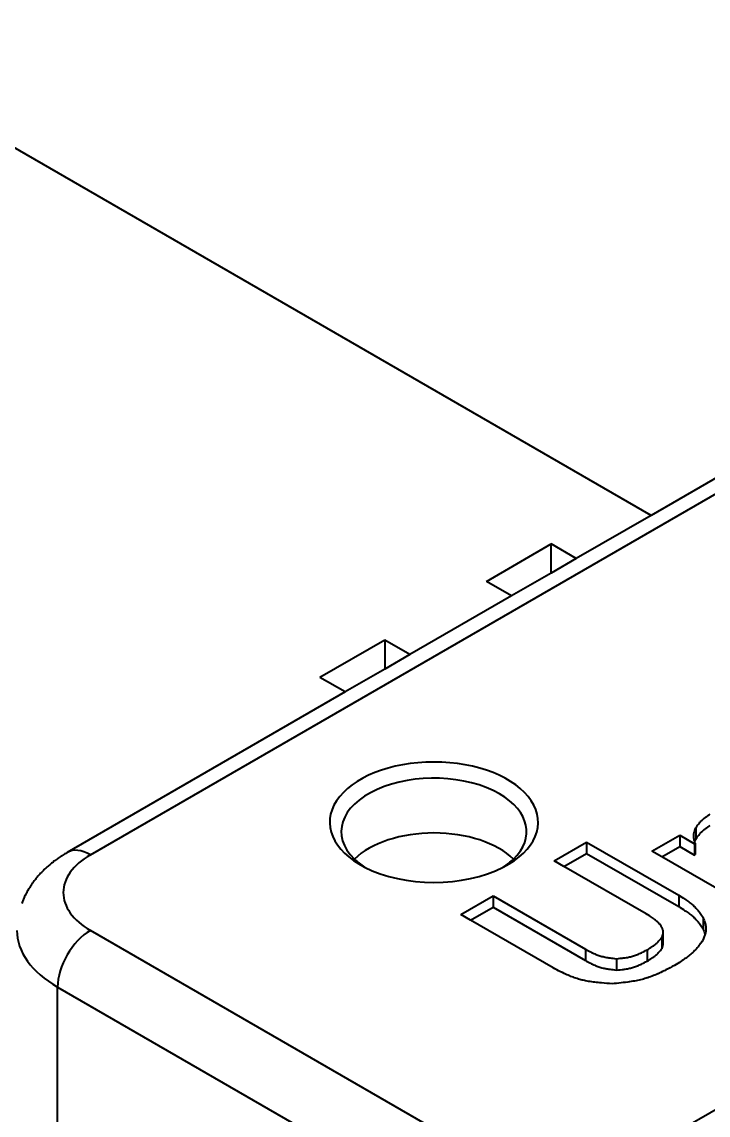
# Model space of a CAD drawing. Header units: millimetres. Extents: x 15 to 415, y 5 to 292.
# Drawn here: x 279.25 to 294.07, y 139.85 to 163.45 of the extents above; entities that cross this region are included whole.
import ezdxf

# ---------------------------------------------------------------- set-up
doc = ezdxf.new("R2010")
doc.units = ezdxf.units.MM
doc.layers.add('Geometries', color=7, linetype='Continuous')

msp = doc.modelspace()

# ---------------------------------------------------------------- linework, layer by layer
at = {"layer": 'Geometries', "linetype": 'Continuous', "lineweight": 40}
for p, q in [((292.835, 152.794), (274.382, 163.448)), ((280.73, 145.467), (298.693, 155.838)), ((298.193, 155.887), (292.835, 152.794)), ((292.835, 152.794), (291.22, 151.861)), ((289.279, 151.369), (290.676, 152.176)), ((290.676, 151.547), (290.676, 152.176)), ((291.22, 151.861), (290.676, 152.176)), ((291.22, 151.861), (290.676, 151.547)), ((290.676, 151.547), (289.824, 151.055)), ((289.824, 151.055), (289.279, 151.369)), ((289.824, 151.055), (287.63, 149.789)), ((287.085, 150.103), (285.686, 149.295)), ((287.63, 149.789), (287.085, 150.103)), ((287.085, 150.103), (287.085, 149.474)), ((287.63, 149.789), (287.085, 149.474)), ((287.085, 149.474), (286.231, 148.981)), ((286.231, 148.981), (285.686, 149.295)), ((286.231, 148.981), (280.23, 145.516)), ((292.852, 145.544), (293.454, 145.892)), ((293.454, 145.892), (293.454, 145.647)), ((293.454, 145.892), (293.775, 145.706)), ((293.804, 146.05), (293.804, 145.805)), ((290.74, 145.338), (291.439, 145.742)), ((291.439, 145.742), (293.432, 144.592)), ((291.439, 145.742), (291.439, 145.497)), ((293.064, 145.422), (293.454, 145.647)), ((293.454, 145.647), (293.775, 145.461)), ((293.775, 145.706), (293.788, 145.714)), ((293.775, 145.706), (293.775, 145.461)), ((293.788, 145.714), (293.788, 145.469)), ((290.952, 145.216), (291.439, 145.497)), ((291.439, 145.497), (293.432, 144.347)), ((293.064, 145.422), (292.852, 145.544)), ((295.156, 144.214), (293.064, 145.422)), ((293.775, 145.461), (293.788, 145.469)), ((290.952, 145.216), (290.74, 145.338)), ((292.732, 144.188), (290.952, 145.216)), ((288.725, 144.175), (289.425, 144.579)), ((289.425, 144.579), (291.417, 143.429)), ((289.425, 144.579), (289.425, 144.334)), ((293.432, 144.592), (293.432, 144.347)), ((288.938, 144.053), (289.425, 144.334)), ((289.425, 144.334), (291.417, 143.184)), ((301.58, 144.21), (292.244, 138.819)), ((288.938, 144.053), (288.725, 144.175)), ((290.718, 143.025), (288.938, 144.053)), ((293.96, 144.11), (293.96, 143.865)), ((289.416, 138.819), (280.73, 143.834)), ((293.099, 143.554), (293.099, 143.799)), ((293.066, 143.681), (293.066, 143.436)), ((293.946, 143.614), (293.937, 143.595)), ((291.417, 143.429), (291.417, 143.184)), ((292.75, 143.416), (292.75, 143.171)), ((292.09, 143.223), (292.09, 142.978)), ((280.023, 142.609), (288.708, 137.595)), ((280.023, 125.743), (280.023, 142.609))]:
    msp.add_line(p, q, dxfattribs=at)
at = {"layer": 'Geometries', "linetype": 'Continuous', "lineweight": 40, "flags": 128}
for points in [[(294.01, 146.275), (294.012, 146.277), (294.037, 146.294), (294.062, 146.311), (294.088, 146.328), (294.113, 146.344)], [(293.804, 146.05), (293.821, 146.076), (293.839, 146.103), (293.851, 146.12), (293.864, 146.137), (293.877, 146.154), (293.888, 146.167), (293.899, 146.18), (293.911, 146.193), (293.923, 146.205), (293.936, 146.217), (293.95, 146.23), (293.965, 146.242), (293.98, 146.254), (293.996, 146.265), (294.01, 146.275)], [(293.804, 145.805), (293.821, 145.831), (293.839, 145.858), (293.851, 145.875), (293.864, 145.892), (293.877, 145.909), (293.888, 145.922), (293.899, 145.935), (293.911, 145.948), (293.923, 145.96), (293.936, 145.972), (293.95, 145.985), (293.965, 145.997), (293.98, 146.009), (293.996, 146.02), (294.012, 146.032), (294.037, 146.049), (294.062, 146.066), (294.088, 146.083), (294.113, 146.099)], [(293.756, 145.871), (293.756, 145.883), (293.757, 145.896), (293.759, 145.909), (293.761, 145.923), (293.764, 145.936), (293.768, 145.95), (293.772, 145.963), (293.776, 145.976), (293.782, 145.995), (293.789, 146.013), (293.796, 146.031), (293.804, 146.05)], [(293.78, 145.742), (293.777, 145.752), (293.772, 145.771), (293.767, 145.79), (293.763, 145.809), (293.76, 145.823), (293.758, 145.838), (293.757, 145.853), (293.756, 145.868), (293.756, 145.871)], [(293.78, 145.742), (293.782, 145.75), (293.789, 145.768), (293.796, 145.786), (293.804, 145.805)], [(293.788, 145.714), (293.782, 145.733), (293.78, 145.742)], [(280.23, 145.516), (280.218, 145.509), (280.197, 145.497), (280.177, 145.485), (280.156, 145.472), (280.136, 145.459), (280.116, 145.447), (280.096, 145.434), (280.076, 145.42), (280.056, 145.407), (280.037, 145.394), (280.017, 145.38), (279.998, 145.367), (279.979, 145.353), (279.96, 145.339), (279.942, 145.325), (279.923, 145.31), (279.905, 145.296), (279.887, 145.282), (279.869, 145.267), (279.852, 145.252), (279.834, 145.237), (279.817, 145.223), (279.8, 145.207), (279.783, 145.192), (279.766, 145.177), (279.75, 145.162), (279.734, 145.146), (279.718, 145.13), (279.702, 145.115), (279.686, 145.099), (279.671, 145.083), (279.656, 145.067), (279.641, 145.051), (279.626, 145.035), (279.611, 145.018), (279.597, 145.002), (279.583, 144.985), (279.569, 144.969), (279.555, 144.952), (279.542, 144.935), (279.529, 144.918), (279.516, 144.901), (279.503, 144.884), (279.49, 144.867), (279.478, 144.85), (279.466, 144.833), (279.454, 144.816), (279.442, 144.798), (279.431, 144.781), (279.42, 144.763), (279.409, 144.746), (279.398, 144.728), (279.388, 144.71), (279.377, 144.692), (279.367, 144.674), (279.357, 144.656), (279.348, 144.638), (279.338, 144.62), (279.329, 144.602), (279.32, 144.584), (279.311, 144.566), (279.303, 144.547), (279.294, 144.529), (279.286, 144.511), (279.278, 144.492), (279.271, 144.474), (279.263, 144.455), (279.256, 144.437), (279.249, 144.418)], [(293.432, 144.592), (293.465, 144.571), (293.499, 144.55), (293.533, 144.528), (293.558, 144.512), (293.582, 144.496), (293.607, 144.479), (293.631, 144.463), (293.652, 144.447), (293.672, 144.432), (293.692, 144.417), (293.712, 144.401), (293.731, 144.385), (293.749, 144.369), (293.767, 144.352), (293.784, 144.335), (293.802, 144.317), (293.818, 144.299), (293.834, 144.281), (293.849, 144.262), (293.864, 144.244), (293.879, 144.225), (293.893, 144.206), (293.906, 144.187), (293.924, 144.161), (293.942, 144.136), (293.96, 144.11)], [(293.432, 144.347), (293.465, 144.326), (293.499, 144.305), (293.533, 144.283), (293.558, 144.267), (293.582, 144.251), (293.607, 144.234), (293.631, 144.218), (293.652, 144.203), (293.672, 144.187), (293.692, 144.172), (293.712, 144.156), (293.731, 144.14), (293.749, 144.124), (293.767, 144.107), (293.784, 144.09), (293.802, 144.072), (293.818, 144.054), (293.834, 144.036), (293.849, 144.017), (293.864, 143.999), (293.879, 143.98), (293.893, 143.961), (293.906, 143.942), (293.924, 143.916), (293.942, 143.891), (293.96, 143.865)], [(293.055, 143.927), (293.038, 143.946), (293.021, 143.966), (293.004, 143.985), (292.986, 144.004), (292.973, 144.016), (292.961, 144.029), (292.947, 144.041), (292.933, 144.053), (292.919, 144.065), (292.904, 144.077), (292.884, 144.091), (292.864, 144.106), (292.842, 144.12), (292.821, 144.134), (292.792, 144.152), (292.762, 144.17), (292.732, 144.188)], [(293.96, 144.11), (293.97, 144.082), (293.98, 144.053), (293.99, 144.025), (293.997, 144.004), (294.003, 143.982), (294.008, 143.961), (294.013, 143.939), (294.015, 143.925), (294.017, 143.91), (294.019, 143.896), (294.02, 143.882), (294.02, 143.867), (294.02, 143.866)], [(293.068, 143.901), (293.062, 143.914), (293.055, 143.927)], [(293.066, 143.681), (293.072, 143.695), (293.078, 143.709), (293.083, 143.723), (293.088, 143.737), (293.092, 143.751), (293.095, 143.761), (293.097, 143.772), (293.098, 143.783), (293.099, 143.794), (293.099, 143.799)], [(293.099, 143.799), (293.099, 143.805), (293.098, 143.815), (293.097, 143.824), (293.095, 143.834), (293.092, 143.844), (293.089, 143.854), (293.085, 143.864), (293.081, 143.873), (293.075, 143.887), (293.069, 143.9), (293.068, 143.901)], [(294, 143.747), (293.997, 143.739), (293.991, 143.72), (293.983, 143.699), (293.974, 143.678), (293.966, 143.658), (293.952, 143.626), (293.946, 143.614)], [(293.96, 143.865), (293.97, 143.837), (293.98, 143.808), (293.99, 143.78), (293.997, 143.759), (294, 143.747)], [(294.02, 143.866), (294.02, 143.853), (294.019, 143.838), (294.017, 143.824), (294.015, 143.81), (294.012, 143.795), (294.008, 143.776), (294.003, 143.758), (294, 143.747)], [(292.75, 143.416), (292.776, 143.432), (292.802, 143.448), (292.827, 143.464), (292.852, 143.48), (292.869, 143.49), (292.885, 143.502), (292.9, 143.513), (292.916, 143.524), (292.931, 143.536), (292.945, 143.548), (292.959, 143.56), (292.973, 143.573), (292.986, 143.586), (292.998, 143.6), (293.01, 143.613), (293.025, 143.63), (293.039, 143.647), (293.052, 143.664), (293.066, 143.681)], [(293.066, 143.436), (293.072, 143.45), (293.078, 143.464), (293.083, 143.478), (293.088, 143.492), (293.092, 143.506), (293.095, 143.517), (293.097, 143.527), (293.098, 143.538), (293.099, 143.549), (293.099, 143.554)], [(293.912, 143.562), (293.903, 143.55), (293.885, 143.527), (293.867, 143.505), (293.849, 143.482), (293.831, 143.46), (293.812, 143.438), (293.792, 143.416), (293.774, 143.397), (293.756, 143.378), (293.736, 143.359), (293.716, 143.34), (293.696, 143.322), (293.674, 143.304), (293.652, 143.286), (293.629, 143.268), (293.606, 143.251), (293.582, 143.234), (293.558, 143.217), (293.533, 143.2), (293.507, 143.183), (293.482, 143.167), (293.446, 143.144), (293.41, 143.121), (293.374, 143.099), (293.338, 143.077)], [(293.937, 143.595), (293.92, 143.572), (293.912, 143.562)], [(291.417, 143.429), (291.444, 143.414), (291.472, 143.399), (291.499, 143.385), (291.527, 143.37), (291.55, 143.359), (291.573, 143.348), (291.596, 143.337), (291.62, 143.326), (291.645, 143.316), (291.665, 143.308), (291.686, 143.3), (291.708, 143.292), (291.73, 143.285), (291.752, 143.279), (291.775, 143.273), (291.798, 143.267), (291.821, 143.262), (291.846, 143.257), (291.872, 143.252), (291.898, 143.248), (291.924, 143.244), (291.951, 143.24), (291.979, 143.236), (292.007, 143.233), (292.048, 143.228), (292.09, 143.223)], [(292.09, 143.223), (292.129, 143.227), (292.169, 143.231), (292.208, 143.235), (292.231, 143.238), (292.255, 143.241), (292.278, 143.244), (292.301, 143.247), (292.324, 143.251), (292.347, 143.255), (292.37, 143.26), (292.393, 143.265), (292.415, 143.27), (292.436, 143.276), (292.458, 143.283), (292.48, 143.29), (292.501, 143.297), (292.522, 143.305), (292.542, 143.313), (292.564, 143.322), (292.586, 143.332), (292.607, 143.342), (292.628, 143.352), (292.648, 143.363), (292.683, 143.38), (292.716, 143.398), (292.75, 143.416)], [(292.75, 143.171), (292.776, 143.187), (292.802, 143.203), (292.827, 143.219), (292.852, 143.235), (292.869, 143.246), (292.885, 143.257), (292.9, 143.268), (292.916, 143.279), (292.931, 143.291), (292.945, 143.303), (292.959, 143.315), (292.973, 143.328), (292.986, 143.341), (292.998, 143.355), (293.01, 143.368), (293.025, 143.385), (293.039, 143.402), (293.052, 143.419), (293.066, 143.436)], [(291.417, 143.184), (291.444, 143.169), (291.472, 143.155), (291.499, 143.14), (291.527, 143.125), (291.55, 143.114), (291.573, 143.103), (291.596, 143.092), (291.62, 143.081), (291.645, 143.071), (291.665, 143.063), (291.686, 143.055), (291.708, 143.048), (291.73, 143.04), (291.752, 143.034), (291.775, 143.028), (291.798, 143.022), (291.821, 143.017), (291.846, 143.012), (291.864, 143.008)], [(292.224, 142.992), (292.231, 142.993), (292.255, 142.996), (292.278, 142.999), (292.301, 143.002), (292.324, 143.006), (292.347, 143.01), (292.37, 143.015), (292.393, 143.02), (292.415, 143.025), (292.436, 143.031), (292.458, 143.038), (292.48, 143.045), (292.501, 143.052), (292.522, 143.06), (292.542, 143.068), (292.564, 143.078), (292.586, 143.087), (292.607, 143.097), (292.628, 143.107), (292.648, 143.118), (292.683, 143.135), (292.716, 143.153), (292.75, 143.171)], [(293.338, 143.077), (293.293, 143.052), (293.247, 143.028), (293.206, 143.006)], [(291.08, 142.851), (291.075, 142.853), (291.046, 142.865), (291.018, 142.877), (290.989, 142.89), (290.961, 142.903), (290.92, 142.922), (290.879, 142.942), (290.839, 142.963), (290.798, 142.984), (290.758, 143.004), (290.718, 143.025)], [(291.616, 142.714), (291.589, 142.718), (291.555, 142.723), (291.521, 142.728), (291.487, 142.733), (291.454, 142.739), (291.421, 142.746), (291.395, 142.751), (291.369, 142.757), (291.344, 142.763), (291.319, 142.769), (291.295, 142.776), (291.266, 142.784), (291.239, 142.793), (291.211, 142.802), (291.184, 142.811), (291.157, 142.821), (291.13, 142.831), (291.103, 142.841), (291.08, 142.851)], [(291.864, 143.008), (291.872, 143.007), (291.898, 143.003), (291.924, 142.999), (291.951, 142.995), (291.979, 142.991), (292.007, 142.988), (292.048, 142.983), (292.09, 142.978)], [(292.09, 142.978), (292.129, 142.982), (292.169, 142.986), (292.208, 142.99), (292.224, 142.992)], [(292.75, 142.808), (292.73, 142.801), (292.7, 142.792), (292.669, 142.784), (292.639, 142.776), (292.607, 142.768), (292.576, 142.761), (292.544, 142.754), (292.512, 142.748), (292.476, 142.741), (292.44, 142.735), (292.405, 142.729)], [(292.987, 142.899), (292.979, 142.895), (292.949, 142.882), (292.918, 142.869), (292.887, 142.857), (292.856, 142.845), (292.825, 142.833), (292.794, 142.822), (292.762, 142.812), (292.75, 142.808)], [(293.124, 142.964), (293.119, 142.962), (293.083, 142.944), (293.046, 142.926), (293.009, 142.909), (292.987, 142.899)], [(293.206, 143.006), (293.202, 143.004), (293.156, 142.98), (293.124, 142.964)], [(291.676, 142.707), (291.659, 142.709), (291.624, 142.714), (291.616, 142.714)], [(291.992, 142.68), (291.935, 142.685), (291.878, 142.689), (291.821, 142.694), (291.764, 142.699), (291.729, 142.702), (291.694, 142.706), (291.676, 142.707)], [(292.36, 142.723), (292.33, 142.718), (292.282, 142.712), (292.234, 142.706), (292.186, 142.701), (292.138, 142.695), (292.089, 142.69), (292.041, 142.685), (291.992, 142.68)], [(292.405, 142.729), (292.403, 142.729), (292.367, 142.724), (292.36, 142.723)]]:
    msp.add_lwpolyline(points, dxfattribs=at)
at = {"layer": 'Geometries', "linetype": 'Continuous', "lineweight": 40}
for centre, major_axis, start_param, end_param in [((288.147, 146.17), (-2.25, 0), 2.298928, 7.125851), ((288.147, 145.966), (2, 0), 0.785398, 3.679864), ((288.147, 145.966), (2, 0), 5.744914, 7.068583), ((288.147, 144.782), (2, 0), 0.538271, 2.603321), ((282.144, 144.65), (2, 0), 2.356194, 3.926991), ((280.73, 144.65), (-0.5, 0.866), 5.497787, 6.283208), ((288.147, 145.966), (2, 0), 3.679864, 3.866338), ((288.147, 146.17), (-2.25, 0), 0.842665, 2.298928), ((288.147, 145.966), (2, 0), 5.55844, 5.744914), ((282.144, 143.834), (-3, 0), 6.283185, 7.068583), ((280.73, 143.017), (-0.5, -0.866), 3.926991, 5.497787)]:
    msp.add_ellipse(centre, major_axis=major_axis, ratio=0.57735, start_param=start_param, end_param=end_param, dxfattribs=at)

doc.saveas('drawing.dxf')
